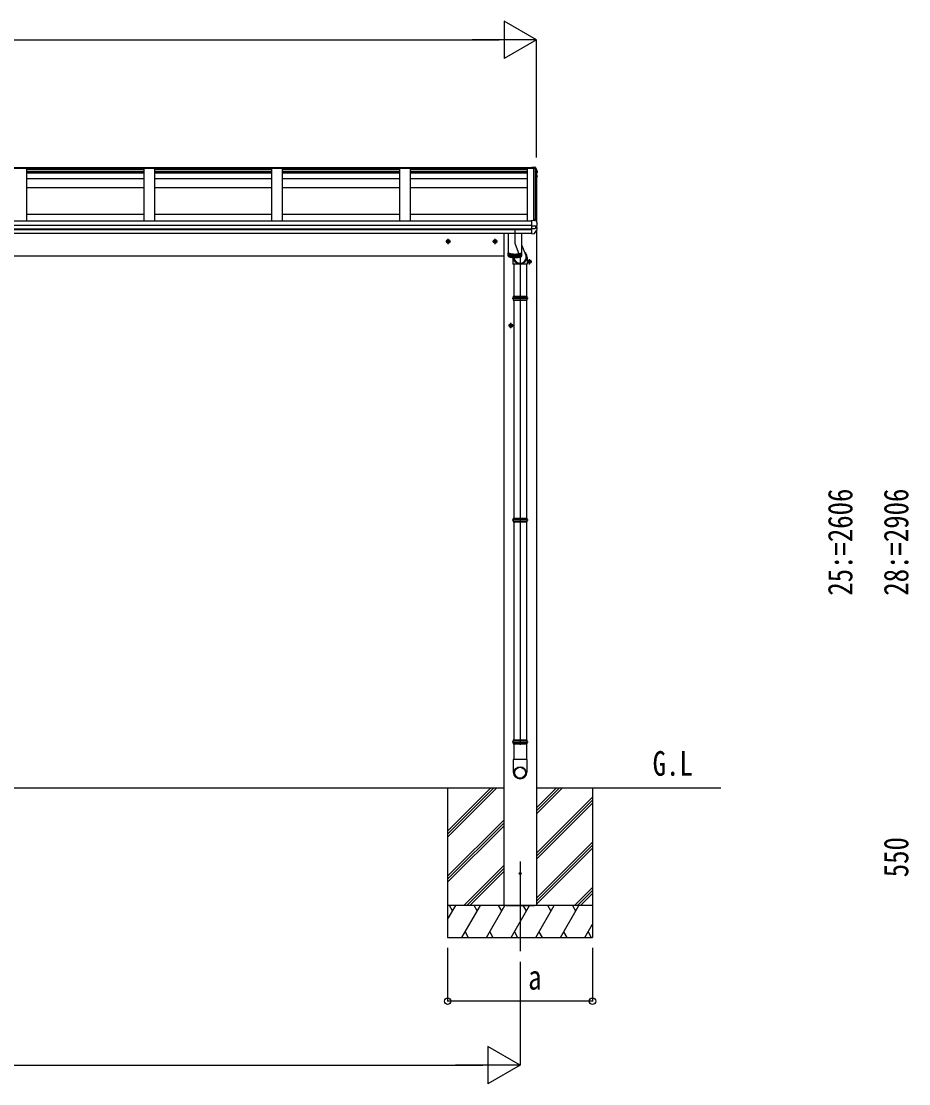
# Model space of a CAD drawing. Units: millimetres, scale not verified. Extents: x -14718 to 14718, y -10395 to 10395.
# Drawn here: x -6586 to -2420, y -6225 to -1236 of the extents above; entities that cross this region are included whole.
import ezdxf
from ezdxf.enums import TextEntityAlignment as Align

# ---------------------------------------------------------------- set-up
doc = ezdxf.new("R2010")
doc.units = ezdxf.units.MM
doc.header["$LTSCALE"] = 50
for name, color, linetype in [('0-2_USER1', 3, 'Continuous'), ('0-3_YKK_12', 2, 'Continuous'), ('0-4_YKK_13', 4, 'Continuous'), ('0-5_YKK_A1', 4, 'Continuous'), ('0-6_YKK_D', 6, 'Continuous')]:
    doc.layers.add(name, color=color, linetype=linetype)
doc.styles.add('ＭＳ ゴシック', font='')
doc.styles.get('ＭＳ ゴシック').set_extended_font_data('MS Gothic')

msp = doc.modelspace()

# ---------------------------------------------------------------- linework, layer by layer
at = {"layer": '0-3_YKK_12'}
for p, q in [((-4244.43, -2345.97), (-4244.43, -4632.96)), ((-4244.43, -5181.55), (-4244.43, -5602.63))]:
    msp.add_line(p, q, dxfattribs=at)
msp.add_lwpolyline([(-4268.43, -2216.59), (-4268.43, -2277.61), (-4244.43, -2345.97)], dxfattribs=at)
at = {"layer": '0-4_YKK_13'}
for p, q in [((-4188.93, -1920.5), (-4188.93, -1920.5)), ((-4188.93, -1920.5), (-4174.77, -1921.27)), ((-4188.93, -1920.5), (-4188.93, -1922.93)), ((-4188.93, -1923.36), (-4188.93, -1922.93)), ((-4185.93, -1923.36), (-4188.93, -1923.36)), ((-4185.93, -1923.36), (-4185.93, -1926.59)), ((-4185.93, -1925.6), (-4175.1, -1926.21)), ((-4175.1, -1926.59), (-4185.93, -1926.59)), ((-4175.1, -1926.21), (-4174.73, -1923.73)), ((-4175.1, -1926.21), (-4175.1, -1926.63)), ((-4174.95, -1926.42), (-4174.73, -1924.93)), ((-4173.75, -1926.48), (-4174.95, -1926.42)), ((-4164.46, -1942.53), (-4164.46, -1946.55)), ((-4166.93, -1946.22), (-4166.36, -1946.11)), ((-4166.93, -1946.57), (-4166.36, -1946.46)), ((-4165.51, -1947.82), (-4166.93, -1948.1)), ((-4166.93, -1959.88), (-4165.79, -1960.02)), ((-4166.93, -1963.89), (-4165.11, -1964.25)), ((-4166.08, -1965.58), (-4166.93, -1965.42)), ((-4164.1, -1961.14), (-4164.09, -1961.2)), ((-4164.05, -1961.47), (-4164.05, -1965.52)), ((-4188.93, -2170.75), (-4188.93, -2170.43)), ((-4188.93, -2171.44), (-4188.93, -2170.75)), ((-4188.93, -2193.65), (-4188.93, -2171.44)), ((-4188.93, -2194.91), (-4188.93, -2193.65)), ((-4188.93, -2195.75), (-4188.93, -2194.91)), ((-4172.48, -2195.75), (-4166.1, -2194.96)), ((-4165.23, -2194.82), (-4165.16, -2194.8)), ((-4165.23, -2194.82), (-4165.23, -2194.81)), ((-4164.36, -2193.82), (-4164.36, -2187.32)), ((-4300.43, -2231.12), (-4300.43, -2320.77)), ((-4236.43, -2320.77), (-4236.43, -2231.12)), ((-4188.93, -2195.75), (-4174.14, -2195.84)), ((-4188.93, -2209.6), (-4188.93, -2195.75)), ((-4188.93, -2209.6), (-4174.14, -2209.4)), ((-4188.93, -2211.51), (-4188.93, -2209.6)), ((-4188.93, -2213.03), (-4188.93, -2211.51)), ((-4188.93, -2233.51), (-4188.93, -2213.03)), ((-4188.93, -2233.91), (-4177.34, -2233.28)), ((-4188.93, -2233.91), (-4188.93, -2233.51)), ((-4176.55, -2232.82), (-4176.56, -2232.84)), ((-4171.93, -2195.68), (-4171.93, -2209.48)), ((-4171.93, -2203.47), (-4164.7, -2204.87)), ((-4163.89, -2212.38), (-4163.89, -2205.85)), ((-4570.42, -2269.8), (-4593.42, -2269.8)), ((-4581.92, -2282.31), (-4581.92, -2257.29)), ((-4350.42, -2269.8), (-4373.42, -2269.8)), ((-4361.92, -2282.31), (-4361.92, -2257.29)), ((-4236.43, -2288.65), (-4215.48, -2339.61)), ((-4300.43, -2321.74), (-4300.43, -2337.19)), ((-4299.85, -2338.75), (-4299.85, -2323.29)), ((-4298.61, -2324.48), (-4298.61, -2339.93)), ((-4296.8, -2341.02), (-4296.8, -2325.57)), ((-4294.43, -2326.56), (-4294.43, -2342.02)), ((-4291.56, -2342.92), (-4291.56, -2327.46)), ((-4288.25, -2343.69), (-4288.25, -2328.24)), ((-4284.54, -2328.89), (-4284.54, -2344.35)), ((-4280.53, -2329.4), (-4280.53, -2344.86)), ((-4276.29, -2329.76), (-4276.29, -2345.22)), ((-4271.89, -2329.97), (-4271.89, -2345.42)), ((-4267.43, -2330.01), (-4267.43, -2345.47)), ((-4262.99, -2329.9), (-4262.99, -2345.35)), ((-4258.66, -2329.62), (-4258.66, -2345.08)), ((-4254.52, -2329.19), (-4254.52, -2344.65)), ((-4250.65, -2328.62), (-4250.65, -2344.08)), ((-4247.13, -2327.92), (-4247.13, -2343.37)), ((-4244.03, -2327.09), (-4244.03, -2342.55)), ((-4241.41, -2326.17), (-4241.41, -2341.63)), ((-4239.31, -2325.17), (-4239.31, -2340.62)), ((-4237.78, -2324.12), (-4237.78, -2339.57)), ((-4236.43, -2337.19), (-4236.43, -2321.74)), ((-4277.82, -2345.45), (-4277.82, -2377.04)), ((-4211.82, -2377.04), (-4277.82, -2377.04)), ((-4274.28, -2377.04), (-4274.28, -2527.33)), ((-4214.58, -2377.04), (-4214.58, -2527.33)), ((-4188.92, -2364.8), (-4211.92, -2364.8)), ((-4211.82, -2345.87), (-4211.82, -2377.04)), ((-4200.42, -2377.31), (-4200.42, -2352.29)), ((-4282.43, -2536.33), (-4206.43, -2536.33)), ((-4277.03, -2529.33), (-4211.83, -2529.33)), ((-4277.03, -2543.33), (-4211.83, -2543.33)), ((-4276.43, -2527.33), (-4212.43, -2527.33)), ((-4276.43, -2527.33), (-4276.43, -2529.33)), ((-4276.43, -2543.33), (-4276.43, -2545.33)), ((-4212.43, -2527.33), (-4212.43, -2529.33)), ((-4212.43, -2543.33), (-4212.43, -2545.33)), ((-4276.43, -2545.33), (-4212.43, -2545.33)), ((-4274.28, -2545.33), (-4274.28, -3568.78)), ((-4214.58, -2545.33), (-4214.58, -3568.78)), ((-4275.92, -2664.8), (-4298.92, -2664.8)), ((-4287.42, -2677.31), (-4287.42, -2652.29)), ((-4282.43, -3577.78), (-4206.43, -3577.78)), ((-4277.03, -3570.78), (-4211.83, -3570.78)), ((-4277.03, -3584.78), (-4211.83, -3584.78)), ((-4276.43, -3568.78), (-4212.43, -3568.78)), ((-4276.43, -3568.78), (-4276.43, -3570.78)), ((-4276.43, -3584.78), (-4276.43, -3586.78)), ((-4276.43, -3586.78), (-4212.43, -3586.78)), ((-4274.28, -3586.78), (-4274.28, -4610.23)), ((-4214.58, -3586.78), (-4214.58, -4610.23)), ((-4212.43, -3568.78), (-4212.43, -3570.78)), ((-4212.43, -3584.78), (-4212.43, -3586.78)), ((-4282.43, -4619.23), (-4206.43, -4619.23)), ((-4277.03, -4612.23), (-4211.83, -4612.23)), ((-4277.03, -4626.23), (-4211.83, -4626.23)), ((-4276.43, -4610.23), (-4212.43, -4610.23)), ((-4276.43, -4610.23), (-4276.43, -4612.23)), ((-4276.43, -4626.23), (-4276.43, -4628.23)), ((-4276.43, -4628.23), (-4212.43, -4628.23)), ((-4274.28, -4628.23), (-4274.28, -4702.5)), ((-4214.58, -4628.23), (-4214.58, -4702.5)), ((-4212.43, -4610.23), (-4212.43, -4612.23)), ((-4212.43, -4626.23), (-4212.43, -4628.23)), ((-4212.58, -4702.5), (-4276.28, -4702.5)), ((-4276.28, -4702.5), (-4276.28, -4761.77)), ((-4212.58, -4702.5), (-4212.58, -4761.77))]:
    msp.add_line(p, q, dxfattribs=at)
for points in [[(-4188.93, -1922.93), (-4174.73, -1923.73), (-4174.73, -1924.93), (-4173.61, -1924.99)], [(-4175.03, -1926.63), (-4174.95, -1926.07), (-4174.95, -1926.42)], [(-4172.12, -1922.48), (-4167.88, -1933.09), (-4164.53, -1942.04), (-4164.47, -1942.31), (-4164.46, -1942.37)], [(-4172.12, -1926.05), (-4171.13, -1928.54), (-4170.15, -1931.04), (-4169.18, -1933.54), (-4168.22, -1936.04), (-4167.28, -1938.55), (-4166.35, -1941.07), (-4165.43, -1943.59), (-4164.53, -1946.11)], [(-4164.46, -1942.37), (-4164.46, -1942.48), (-4164.46, -1942.53)], [(-4164.23, -1966.16), (-4165.69, -1968.71), (-4166.93, -1970.83)], [(-4164.09, -1961.16), (-4164.06, -1961.33), (-4164.06, -1961.47)], [(-4188.93, -2170.43), (-4174.93, -2171.11), (-4174.93, -2165.46), (-4173.17, -2165.56)], [(-4172.29, -2166.18), (-4171.26, -2168.76), (-4170.24, -2171.35), (-4169.23, -2173.94), (-4168.24, -2176.54), (-4167.26, -2179.14), (-4166.3, -2181.75), (-4165.35, -2184.37), (-4164.41, -2186.98)], [(-4167.71, -2195.04), (-4166.47, -2195), (-4165.23, -2194.81)], [(-4164.41, -2186.98), (-4164.37, -2187.19), (-4164.36, -2187.32)], [(-4172.48, -2195.75), (-4172.73, -2195.78), (-4172.88, -2195.79)], [(-4581.92, -2277.31), (-4588.42, -2273.55), (-4588.42, -2266.05), (-4581.92, -2262.29)], [(-4581.92, -2277.31), (-4575.42, -2273.55), (-4575.42, -2266.05), (-4581.92, -2262.29)], [(-4361.92, -2277.31), (-4368.42, -2273.55), (-4368.42, -2266.05), (-4361.92, -2262.29)], [(-4361.92, -2277.31), (-4355.42, -2273.55), (-4355.42, -2266.05), (-4361.92, -2262.29)], [(-4300.43, -2320.77), (-4300.43, -2320.91), (-4300.32, -2321.47), (-4300.06, -2322.03), (-4299.66, -2322.58), (-4299.12, -2323.12), (-4298.44, -2323.65), (-4297.62, -2324.17), (-4296.67, -2324.67), (-4295.59, -2325.15), (-4294.38, -2325.62), (-4293.06, -2326.06), (-4291.62, -2326.48), (-4290.08, -2326.87), (-4288.44, -2327.24), (-4286.71, -2327.57), (-4284.9, -2327.87), (-4283.01, -2328.15), (-4281.05, -2328.38), (-4279.04, -2328.59), (-4276.97, -2328.75), (-4274.87, -2328.89), (-4272.74, -2328.98), (-4270.59, -2329.04), (-4268.43, -2329.06)], [(-4300.38, -2321.26), (-4300.39, -2321.32), (-4300.43, -2321.88), (-4300.32, -2322.44), (-4300.06, -2322.99), (-4299.66, -2323.54), (-4299.12, -2324.08), (-4298.44, -2324.62), (-4297.62, -2325.13), (-4296.67, -2325.64), (-4295.59, -2326.12), (-4294.38, -2326.58), (-4293.06, -2327.03), (-4291.62, -2327.45), (-4290.08, -2327.84), (-4288.44, -2328.2), (-4286.71, -2328.54), (-4284.9, -2328.84), (-4283.01, -2329.11), (-4281.05, -2329.35), (-4279.04, -2329.55), (-4276.97, -2329.72), (-4274.87, -2329.85), (-4272.74, -2329.95), (-4270.59, -2330), (-4268.43, -2330.02)], [(-4300.43, -2337.19), (-4300.43, -2337.33), (-4300.32, -2337.89), (-4300.06, -2338.45), (-4299.66, -2339), (-4299.12, -2339.54), (-4298.44, -2340.07), (-4297.62, -2340.59), (-4296.67, -2341.09), (-4295.59, -2341.57), (-4294.38, -2342.04), (-4293.06, -2342.48), (-4291.62, -2342.9), (-4290.08, -2343.29), (-4288.44, -2343.66), (-4286.71, -2343.99), (-4284.9, -2344.3), (-4283.01, -2344.57), (-4281.05, -2344.8), (-4279.04, -2345.01), (-4276.97, -2345.18), (-4274.87, -2345.31), (-4272.74, -2345.4), (-4270.59, -2345.46), (-4268.43, -2345.48)], [(-4298.73, -2323.44), (-4298.28, -2323.9), (-4297.64, -2324.43), (-4296.86, -2324.94), (-4295.96, -2325.43), (-4294.92, -2325.91), (-4293.76, -2326.37), (-4292.48, -2326.8), (-4291.09, -2327.22), (-4289.59, -2327.6), (-4287.99, -2327.96), (-4286.31, -2328.29), (-4284.54, -2328.59), (-4282.69, -2328.86), (-4280.78, -2329.1), (-4278.81, -2329.3), (-4276.79, -2329.46), (-4274.74, -2329.59), (-4272.65, -2329.69), (-4270.55, -2329.74), (-4268.43, -2329.76)], [(-4268.43, -2329.06), (-4266.27, -2329.04), (-4264.12, -2328.98), (-4261.99, -2328.89), (-4259.89, -2328.75), (-4257.83, -2328.59), (-4255.81, -2328.38), (-4253.85, -2328.15), (-4251.96, -2327.87), (-4250.15, -2327.57), (-4248.42, -2327.24), (-4246.78, -2326.87), (-4245.24, -2326.48), (-4243.8, -2326.06), (-4242.48, -2325.62), (-4241.27, -2325.15), (-4240.19, -2324.67), (-4239.24, -2324.17), (-4238.42, -2323.65), (-4237.74, -2323.12), (-4237.2, -2322.58), (-4236.8, -2322.03), (-4236.54, -2321.47), (-4236.44, -2320.91), (-4236.43, -2320.77)], [(-4268.43, -2330.02), (-4266.27, -2330), (-4264.12, -2329.95), (-4261.99, -2329.85), (-4259.89, -2329.72), (-4257.83, -2329.55), (-4255.81, -2329.35), (-4253.85, -2329.11), (-4251.96, -2328.84), (-4250.15, -2328.54), (-4248.42, -2328.2), (-4246.78, -2327.84), (-4245.24, -2327.45), (-4243.8, -2327.03), (-4242.48, -2326.58), (-4241.27, -2326.12), (-4240.19, -2325.64), (-4239.24, -2325.13), (-4238.42, -2324.62), (-4237.74, -2324.08), (-4237.2, -2323.54), (-4236.8, -2322.99), (-4236.54, -2322.44), (-4236.44, -2321.88), (-4236.47, -2321.32), (-4236.49, -2321.26)], [(-4268.43, -2329.76), (-4266.32, -2329.74), (-4264.21, -2329.69), (-4262.12, -2329.59), (-4260.07, -2329.46), (-4258.05, -2329.3), (-4256.08, -2329.1), (-4254.17, -2328.86), (-4252.32, -2328.59), (-4250.55, -2328.29), (-4248.87, -2327.96), (-4247.27, -2327.6), (-4245.77, -2327.22), (-4244.38, -2326.8), (-4243.1, -2326.37), (-4241.94, -2325.91), (-4240.91, -2325.43), (-4240, -2324.94), (-4239.22, -2324.43), (-4238.58, -2323.9), (-4238.14, -2323.44)], [(-4268.43, -2345.48), (-4266.27, -2345.46), (-4264.12, -2345.4), (-4261.99, -2345.31), (-4259.89, -2345.18), (-4257.83, -2345.01), (-4255.81, -2344.8), (-4253.85, -2344.57), (-4251.96, -2344.3), (-4250.15, -2343.99), (-4248.42, -2343.66), (-4246.78, -2343.29), (-4245.24, -2342.9), (-4243.8, -2342.48), (-4242.48, -2342.04), (-4241.27, -2341.57), (-4240.19, -2341.09), (-4239.24, -2340.59), (-4238.42, -2340.07), (-4237.74, -2339.54), (-4237.2, -2339), (-4236.8, -2338.45), (-4236.54, -2337.89), (-4236.44, -2337.33), (-4236.43, -2337.19)], [(-4200.42, -2372.31), (-4206.92, -2368.55), (-4206.92, -2361.05), (-4200.42, -2357.29)], [(-4200.42, -2372.31), (-4193.92, -2368.55), (-4193.92, -2361.05), (-4200.42, -2357.29)], [(-4287.42, -2672.31), (-4293.92, -2668.55), (-4293.92, -2661.05), (-4287.42, -2657.29)], [(-4287.42, -2672.31), (-4280.92, -2668.55), (-4280.92, -2661.05), (-4287.42, -2657.29)]]:
    msp.add_lwpolyline(points, dxfattribs=at)
for centre, radius in [((-4581.92, -2269.8), 8.5), ((-4581.92, -2269.8), 7.7), ((-4581.92, -2269.8), 6.5), ((-4361.92, -2269.8), 8.5), ((-4361.92, -2269.8), 7.7), ((-4361.92, -2269.8), 6.5), ((-4200.42, -2364.8), 8.5), ((-4200.42, -2364.8), 7.7), ((-4200.42, -2364.8), 6.5), ((-4287.42, -2664.8), 8.5), ((-4287.42, -2664.8), 7.7), ((-4287.42, -2664.8), 6.5), ((-4244.43, -5237.5), 5)]:
    msp.add_circle(centre, radius, dxfattribs=at)
for centre, radius, start, end in [((-4174.35, -1923.86), 2.62, 31.83445, 99.24), ((-4173.77, -1926.78), 0.3, 21.99494, 87.04231), ((-4173.7, -1926.69), 1.7, 22.00225, 87.0423), ((-4635.87, -2113.04), 498.52, 19.56907, 21.95354), ((-4598.69, -1717.26), 499.04, 329.90411, 330.14673), ((-4598.69, -1717.61), 499.04, 329.90411, 330.14673), ((-4166.42, -1945.82), 0.3, 280.95393, 327.06409), ((-4166.42, -1946.17), 0.299, 280.88931, 19.51522), ((-4166.13, -1965.88), 0.299, 330.19129, 79.12168), ((-4165.81, -1962.35), 2.32, 60.30373, 87.34859), ((-4165.75, -1946.55), 1.3, 280.88938, 19.44863), ((-4165.36, -1961.43), 1.3, 10.02543, 80.23195), ((-4165.35, -1965.52), 1.3, 330.27138, 79.1216), ((-4173.22, -2166.56), 1, 22.05378, 87.04045), ((-4165.36, -2193.82), 1, 281.45361, 0), ((-4177.4, -2232.28), 1, 273.10735, 326.38063), ((-4558.83, -1978.68), 459.05, 326.38357, 329.32444), ((-4171.59, -2193.12), 16.37, 265.48312, 268.58725), ((-4164.89, -2205.85), 0.998, 0.05121, 79.086), ((-4164.89, -2212.38), 1, 329.32149, 0), ((-4250.18, -2536.33), 27.75, 165.38919, 194.61079), ((-4238.68, -2536.33), 27.75, 0, 14.61083), ((-4238.68, -2536.33), 27.75, 345.38917, 0), ((-4250.18, -3577.78), 27.75, 165.38919, 194.61079), ((-4238.68, -3577.78), 27.75, 0, 14.61083), ((-4238.68, -3577.78), 27.75, 345.38917, 0), ((-4250.18, -4619.23), 27.75, 165.38919, 194.61079), ((-4238.68, -4619.23), 27.75, 0, 14.61083), ((-4238.68, -4619.23), 27.75, 345.38917, 0), ((-4245.28, -4761.77), 31, 180, 270), ((-4243.58, -4761.77), 31, 270, 0)]:
    msp.add_arc(centre, radius, start, end, dxfattribs=at)
for centre, major_axis, ratio, start_param, end_param in [((-4172.78, -2188.23), (9.96, 2.12), 0.734427, 4.4222801, 4.5475838), ((-4172.78, -2217), (-9.97, 1.96), 0.736539, 4.8664216, 4.9917253), ((-4172.93, -2209.28), (-1, 0.195), 0.067217, 2.8005545, 3.1546872), ((-4244.82, -2342.36), (-33, -3.09), 0.972144, 6.2722874, 10.2640531), ((-4244.75, -2342.36), (-2.75, 29.4), 0.995638, 1.5791601, 4.712389)]:
    msp.add_ellipse(centre, major_axis=major_axis, ratio=ratio, start_param=start_param, end_param=end_param, dxfattribs=at)
for major_axis in [(-28.29, 0), (-25.83, 0)]:
    msp.add_ellipse((-4244.43, -4764.59), major_axis=major_axis, ratio=0.996195, dxfattribs=at)
at = {"layer": '0-5_YKK_A1'}
for p, q in [((-10185.93, -1925.06), (-4185.93, -1925.06)), ((-6560.93, -1926.63), (-6610.93, -1926.63)), ((-6560.93, -1926.63), (-6560.93, -2173.46)), ((-6010.93, -1932.11), (-6560.93, -1932.11)), ((-6010.93, -1942.14), (-6560.93, -1942.14)), ((-5960.93, -1926.63), (-6010.93, -1926.63)), ((-6010.93, -1926.63), (-6010.93, -2173.46)), ((-5960.93, -1926.63), (-5960.93, -2173.46)), ((-5410.93, -1932.11), (-5960.93, -1932.11)), ((-5410.93, -1942.14), (-5960.93, -1942.14)), ((-5360.93, -1926.63), (-5410.93, -1926.63)), ((-5410.93, -1926.63), (-5410.93, -2173.46)), ((-5360.93, -1926.63), (-5410.93, -1926.63)), ((-5360.93, -1926.63), (-5360.93, -2173.46)), ((-4810.93, -1932.11), (-5360.93, -1932.11)), ((-4810.93, -1942.14), (-5360.93, -1942.14)), ((-4760.93, -1926.63), (-4810.93, -1926.63)), ((-4810.93, -1926.63), (-4810.93, -2173.46)), ((-4760.93, -1926.63), (-4760.93, -2173.46)), ((-4210.93, -1932.11), (-4760.93, -1932.11)), ((-4210.93, -1942.14), (-4760.93, -1942.14)), ((-4174.05, -1926.63), (-4210.93, -1926.63)), ((-4210.93, -1926.63), (-4210.93, -2173.46)), ((-4185.93, -1926.63), (-4185.93, -1923.36)), ((-4179.63, -2170.88), (-4179.63, -1926.63)), ((-4166.93, -1945.19), (-4174.05, -1926.63)), ((-4173.93, -1926.95), (-4173.93, -2165.52)), ((-4166.93, -1945.19), (-4166.93, -2180.03)), ((-6010.93, -1947), (-6560.93, -1947)), ((-6010.93, -1948.51), (-6560.93, -1948.51)), ((-6010.93, -1975.47), (-6560.93, -1975.47)), ((-5410.93, -1947), (-5960.93, -1947)), ((-5410.93, -1948.51), (-5960.93, -1948.51)), ((-5410.93, -1975.47), (-5960.93, -1975.47)), ((-4810.93, -1947), (-5360.93, -1947)), ((-4810.93, -1948.51), (-5360.93, -1948.51)), ((-4810.93, -1975.47), (-5360.93, -1975.47)), ((-4210.93, -1947), (-4760.93, -1947)), ((-4210.93, -1948.51), (-4760.93, -1948.51)), ((-4210.93, -1975.47), (-4760.93, -1975.47)), ((-6010.93, -2017.99), (-6560.93, -2017.99)), ((-5410.93, -2017.99), (-5960.93, -2017.99)), ((-4810.93, -2017.99), (-5360.93, -2017.99)), ((-4210.93, -2017.99), (-4760.93, -2017.99)), ((-6010.93, -2144.05), (-6560.93, -2144.05)), ((-5410.93, -2144.05), (-5960.93, -2144.05)), ((-4810.93, -2144.05), (-5360.93, -2144.05)), ((-4210.93, -2144.05), (-4760.93, -2144.05)), ((-10182.93, -2173.46), (-4188.93, -2173.46)), ((-10182.93, -2192.99), (-4188.93, -2192.99)), ((-10182.93, -2193.89), (-4188.93, -2193.89)), ((-4166.93, -2195.06), (-4166.93, -2204.44)), ((-10182.93, -2211.13), (-4188.93, -2211.13)), ((-10182.93, -2213.09), (-4188.93, -2213.09)), ((-10182.93, -2231.12), (-4188.93, -2231.12)), ((-10050.43, -2337.5), (-4321.43, -2337.5)), ((-4321.43, -4837.5), (-10050.43, -4837.5)), ((-4584.43, -4837.5), (-4584.43, -5537.5)), ((-4584.43, -5038.48), (-4383.45, -4837.5)), ((-4584.43, -5052.62), (-4369.31, -4837.5)), ((-4584.43, -5066.76), (-4355.17, -4837.5)), ((-3301.91, -4837.5), (-4167.43, -4837.5)), ((-4167.43, -4958.13), (-4046.8, -4837.5)), ((-4167.43, -4943.99), (-4060.94, -4837.5)), ((-4166.93, -4929.35), (-4075.08, -4837.5)), ((-3904.43, -4837.5), (-3904.43, -5537.5)), ((-4167.43, -5141.98), (-3904.43, -4878.98)), ((-4167.43, -5156.12), (-3904.43, -4893.12)), ((-4167.43, -5170.26), (-3904.43, -4907.26)), ((-4584.43, -5250.61), (-4321.43, -4987.61)), ((-4584.43, -5264.75), (-4321.43, -5001.75)), ((-4584.43, -5278.89), (-4321.43, -5015.9)), ((-4167.43, -5354.11), (-3904.43, -5091.11)), ((-4167.43, -5368.25), (-3904.43, -5105.25)), ((-4167.43, -5382.39), (-3904.43, -5119.39)), ((-4509.19, -5387.5), (-4321.43, -5199.74)), ((-4495.05, -5387.5), (-4321.43, -5213.88)), ((-4480.9, -5387.5), (-4321.43, -5228.03)), ((-3988.69, -5387.5), (-3904.43, -5303.24)), ((-3974.55, -5387.5), (-3904.43, -5317.38)), ((-3960.4, -5387.5), (-3904.43, -5331.53)), ((-3904.43, -5387.5), (-4584.43, -5387.5)), ((-4584.43, -5453.58), (-4546.28, -5387.5)), ((-4561.28, -5413.48), (-4576.28, -5387.5)), ((-4517.41, -5537.5), (-4430.81, -5387.5)), ((-4445.81, -5413.48), (-4460.81, -5387.5)), ((-4401.94, -5537.5), (-4315.34, -5387.5)), ((-4330.34, -5413.48), (-4345.34, -5387.5)), ((-4166.93, -5387.5), (-4321.93, -5387.5)), ((-4311.93, -5387.5), (-4176.93, -5387.5)), ((-4286.47, -5537.5), (-4199.87, -5387.5)), ((-4214.87, -5413.48), (-4229.87, -5387.5)), ((-4171, -5537.5), (-4084.4, -5387.5)), ((-4099.4, -5413.48), (-4114.4, -5387.5)), ((-4055.53, -5537.5), (-3968.93, -5387.5)), ((-3998.93, -5387.5), (-3983.93, -5413.48)), ((-3940.06, -5537.5), (-3904.43, -5475.78)), ((-4584.43, -5537.5), (-3904.43, -5537.5)), ((-4502.42, -5511.52), (-4487.42, -5537.5)), ((-4386.94, -5511.52), (-4371.94, -5537.5)), ((-4271.47, -5511.52), (-4256.48, -5537.5)), ((-4156, -5511.52), (-4141.01, -5537.5)), ((-4040.53, -5511.52), (-4025.54, -5537.5)), ((-3925.06, -5511.52), (-3910.07, -5537.5))]:
    msp.add_line(p, q, dxfattribs=at)
for points in [[(-10185.93, -1926.63), (-10185.93, -1923.36), (-4185.93, -1923.36)], [(-4321.43, -2231.12), (-4321.43, -4837.5), (-4321.43, -5387.5)], [(-4167.43, -2218.53), (-4167.43, -4837.5), (-4167.43, -5387.5)]]:
    msp.add_lwpolyline(points, dxfattribs=at)
at = {"layer": '0-6_YKK_D'}
for p, q in [((-4166.93, -1323.36), (-4318.49, -1235.86)), ((-4318.49, -1235.86), (-4318.49, -1410.86)), ((-10029.93, -1323.36), (-4341.93, -1323.36)), ((-4166.93, -1323.36), (-4470.04, -1323.36)), ((-4166.93, -1323.36), (-4318.49, -1410.86)), ((-4166.93, -1875.92), (-4166.93, -1322.36)), ((-4584.43, -5587.5), (-4584.43, -5838.5)), ((-3904.43, -5587.5), (-3904.43, -5838.5)), ((-4244.43, -5652.63), (-4244.43, -6138.5)), ((-3904.43, -5837.5), (-4584.43, -5837.5)), ((-4244.43, -6137.5), (-4395.99, -6050)), ((-4395.99, -6050), (-4395.99, -6225)), ((-9952.43, -6137.5), (-4419.43, -6137.5)), ((-4244.43, -6137.5), (-4547.54, -6137.5)), ((-4244.43, -6137.5), (-4395.99, -6225))]:
    msp.add_line(p, q, dxfattribs=at)
for centre in [(-4584.43, -5837.5), (-3904.43, -5837.5)]:
    msp.add_circle(centre, 14.88, dxfattribs=at)

# ---------------------------------------------------------------- texts
at = {"layer": '0-2_USER1', "style": 'ＭＳ ゴシック', "width": 0.8}
msp.add_text('G.L', height=115.5, dxfattribs=at).set_placement((-3622.18, -4813.23), align=Align.BOTTOM_LEFT)
at = {"layer": '0-6_YKK_D', "style": 'ＭＳ ゴシック', "width": 0.8}
for s, p in [('25:=2606', (-2649.93, -3933.31)), ('28:=2906', (-2387.43, -3933.31)), ('550', (-2387.43, -5255.3))]:
    msp.add_text(s, height=115.5, rotation=90, dxfattribs=at).set_placement(p, align=Align.BOTTOM_LEFT)
msp.add_text('a', height=115.5, dxfattribs=at).set_placement((-4206.49, -5817.5), align=Align.BOTTOM_LEFT)

doc.saveas('drawing.dxf')
